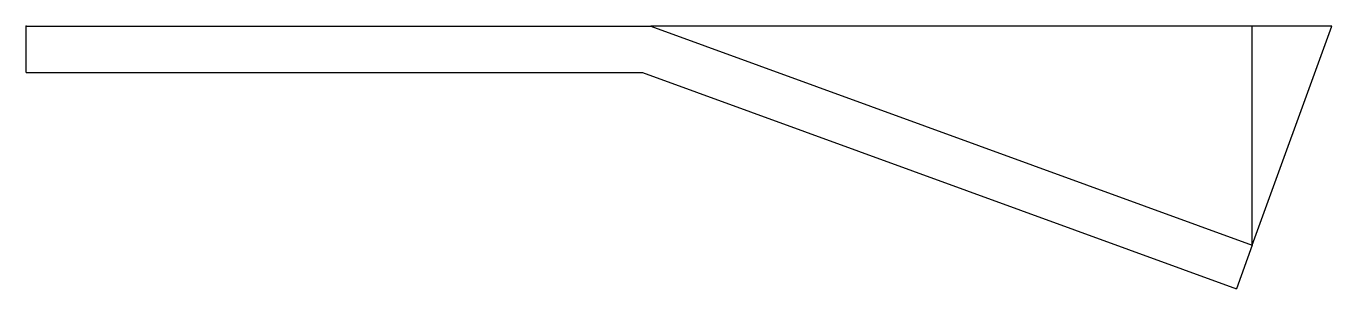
# Model space of a CAD drawing. Header units: millimetres. Extents: x 0 to 56.4, y -11.3 to 0.
import ezdxf

# ---------------------------------------------------------------- set-up
doc = ezdxf.new("R2010")
doc.units = ezdxf.units.MM
doc.layers.get('0').update_dxf_attribs({"linetype": 'CONTINUOUS'})

msp = doc.modelspace()

# ---------------------------------------------------------------- linework, layer by layer
for p, q in [((0, 0), (27, 0)), ((0, -2), (0, 0)), ((53, -9.463), (53, 0)), ((0, -2), (26.647, -2)), ((26.647, -2), (52.316, -11.343)), ((53, -9.463), (52.316, -11.343))]:
    msp.add_line(p, q)
msp.add_lwpolyline([(27, 0), (53, -9.463), (56.444, 0), (53, 0)], close=True)
msp.add_point((0, 0))

doc.saveas('drawing.dxf')
